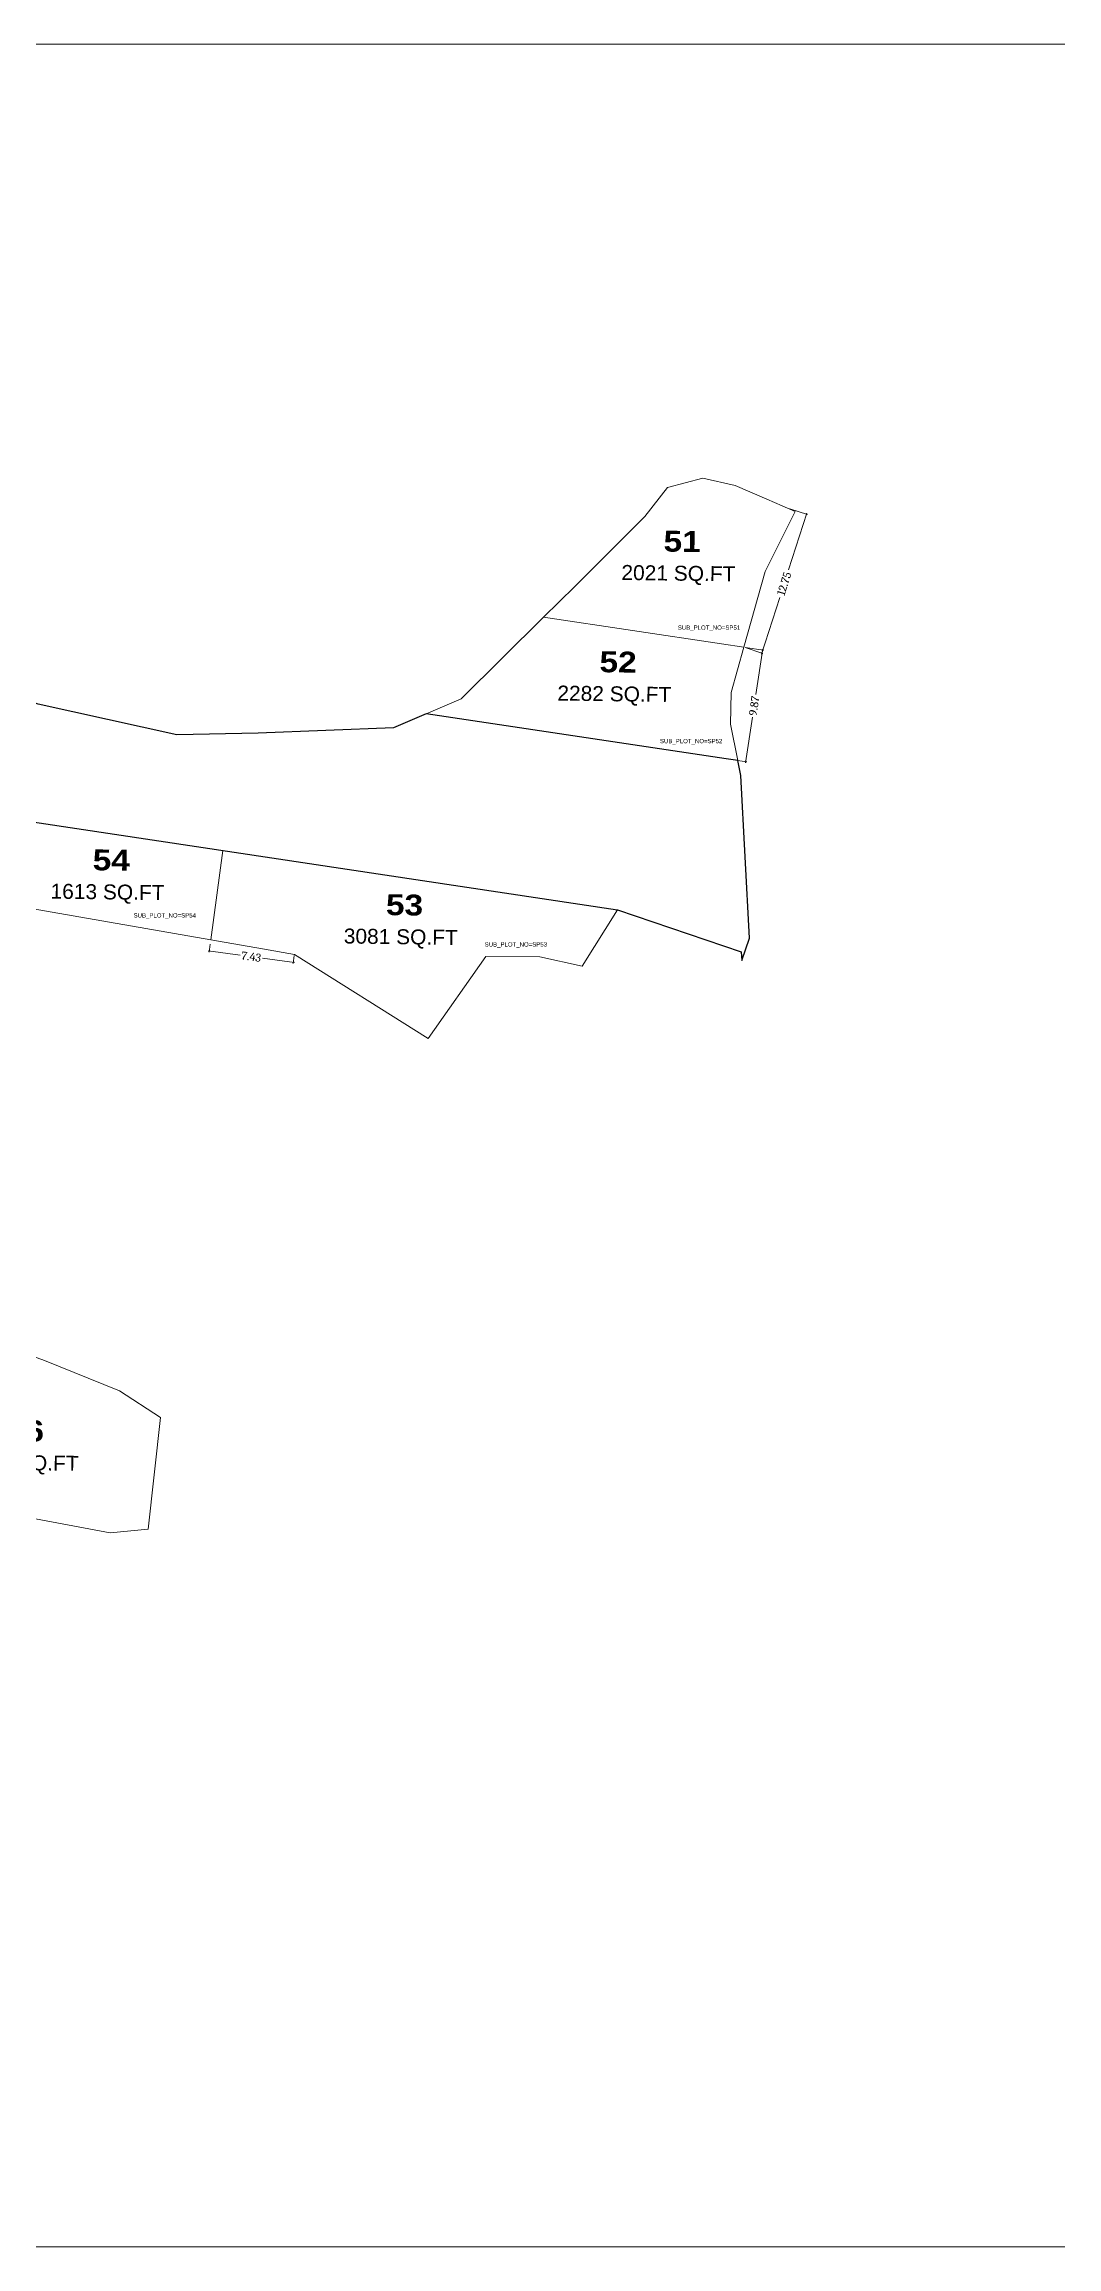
# Model space of a CAD drawing. Header units: metres. Extents: x 12268 to 12808, y 948 to 1141.
# Drawn here: x 12441.4 to 12530, y 948.5 to 1141.2 of the extents above; entities that cross this region are included whole.
import ezdxf

# ---------------------------------------------------------------- set-up
doc = ezdxf.new("R2010")
doc.units = ezdxf.units.M
doc.layers.get('0').update_dxf_attribs({"color": 49})
for name, color, linetype, lineweight in [('outer', 7, 'Continuous', 5), ('PLAN', 7, 'Continuous', 40), ('SUB_PLOT_51', 7, 'Continuous', 5), ('SUB_PLOT_52', 7, 'Continuous', 5), ('SUB_PLOT_53', 7, 'Continuous', 5), ('SUB_PLOT_54', 7, 'Continuous', 5), ('SUB_PLOT_66', 7, 'Continuous', 5)]:
    doc.layers.add(name, color=color, linetype=linetype, lineweight=lineweight)
doc.layers.add('SUB_PLOT_79', color=7, linetype='Continuous')
doc.styles.add('Arial', font='arial.ttf', dxfattribs={"height": 0.2})
doc.styles.add('SASMITA', font='cambria.ttc')
doc.styles.get("Standard").update_dxf_attribs({"font": 'arial.ttf'})
doc.dimstyles.new('style1', dxfattribs={"dimtxt": 0.7, "dimasz": 0.15, "dimexe": 0.1, "dimexo": 0.1, "dimgap": 0.09, "dimtad": 0, "dimzin": 0, "dimdsep": 46, "dimtxsty": 'SASMITA', "dimblk": 'ARCHTICK', "dimcen": 0.09, "dimdle": 0.1, "dimclrd": 4, "dimclre": 4, "dimclrt": 4, "dimadec": 0, "dimazin": 0, "dimtfac": 1, "dimtix": 1, "dimtofl": 0, "dimtmove": 1, "dimatfit": 3, "dimldrblk": 'OPEN90', "dimfxl": 1, "dimtolj": 1, "dimtzin": 0, "dimlwd": -1, "dimlwe": -1, "dimarcsym": 0})

# ---------------------------------------------------------------- blocks, each defined once
blk = doc.blocks.new('_ArchTick')
at = {"color": 0, "linetype": 'ByBlock', "const_width": 0.15}
blk.add_lwpolyline([(-0.5, -0.5), (0.5, 0.5)], dxfattribs=at)
blk = doc.blocks.new('*D27')
at = {"layer": 'Defpoints', "color": 0}
for p in [(12455.960128, 1062.538198, -0.000003), (12455.865541, 1061.845222), (12463.326225, 1061.532763, -0.000003)]:
    blk.add_point(p, dxfattribs=at)
at = {"layer": 'SUB_PLOT_53', "color": 4}
for p, q in [((12455.946604, 1062.439116), (12455.852017, 1061.74614)), ((12455.766459, 1061.858746), (12458.578016, 1061.474983)), ((12463.330719, 1060.826263), (12460.519162, 1061.210026)), ((12463.312701, 1061.433682), (12463.218114, 1060.740706))]:
    blk.add_line(p, q, dxfattribs=at)
at = {"layer": 'SUB_PLOT_53', "color": 4, "xscale": 0.15, "yscale": 0.15, "zscale": 0.15}
for p, rotation in [((12455.865541, 1061.845222), 172.227455), ((12463.231638, 1060.839787), 352.227455)]:
    blk.add_blockref('_ArchTick', p, dxfattribs=dict(at, rotation=rotation))
at = {"layer": 'SUB_PLOT_53', "color": 4, "insert": (12459.548589, 1061.342505), "char_height": 0.7, "attachment_point": 5, "rotation": 352.22745488, "style": 'SASMITA'}
blk.add_mtext('\\A1;7.43', dxfattribs=at)
blk = doc.blocks.new('_Open90')
at = {"layer": 'PLAN', "color": 0, "lineweight": -2}
for p, q in [((0, 0), (-1, 0)), ((-0.5, 0.5), (0, 0)), ((0, 0), (-0.5, -0.5))]:
    blk.add_line(p, q, dxfattribs=at)
blk = doc.blocks.new('*D28')
at = {"layer": 'Defpoints', "color": 0, "ltscale": 0.5}
for p in [(12506.561575, 1100.55031, -0.000003), (12508.130645, 1100.045121), (12502.654217, 1088.414413, -0.000003)]:
    blk.add_point(p, dxfattribs=at)
at = {"layer": 'SUB_PLOT_51', "color": 4, "ltscale": 0.5}
for p, q in [((12506.656763, 1100.519663), (12508.225833, 1100.014474)), ((12508.161293, 1100.140309), (12506.563784, 1095.178595)), ((12504.19264, 1087.814037), (12505.790148, 1092.775751)), ((12502.749405, 1088.383766), (12504.318475, 1087.878577))]:
    blk.add_line(p, q, dxfattribs=at)
at = {"layer": 'SUB_PLOT_51', "color": 4, "ltscale": 0.5, "xscale": 0.15, "yscale": 0.15, "zscale": 0.15}
for p, rotation in [((12508.130645, 1100.045121), 72.153154), ((12504.223287, 1087.909225), 252.153154)]:
    blk.add_blockref('_ArchTick', p, dxfattribs=dict(at, rotation=rotation))
at = {"layer": 'SUB_PLOT_51', "color": 4, "ltscale": 0.5, "insert": (12506.176966, 1093.977173), "char_height": 0.7, "attachment_point": 5, "rotation": 72.15315439, "style": 'SASMITA'}
blk.add_mtext('\\A1;12.75', dxfattribs=at)
blk = doc.blocks.new('*D29')
at = {"layer": 'Defpoints', "color": 0, "ltscale": 0.5}
for p in [(12502.654217, 1088.414413, -0.000003), (12501.194006, 1078.650002, -0.000003), (12502.818565, 1078.407058)]:
    blk.add_point(p, dxfattribs=at)
at = {"layer": 'SUB_PLOT_52', "color": 4, "ltscale": 0.5}
for p, q in [((12502.753117, 1088.399623), (12504.377677, 1088.15668)), ((12504.293567, 1088.27037), (12503.697448, 1084.284132)), ((12502.803776, 1078.308158), (12503.399894, 1082.294396)), ((12501.292906, 1078.635212), (12502.917466, 1078.392268))]:
    blk.add_line(p, q, dxfattribs=at)
at = {"layer": 'SUB_PLOT_52', "color": 4, "ltscale": 0.5, "xscale": 0.15, "yscale": 0.15, "zscale": 0.15}
for p, rotation in [((12504.278777, 1088.17147), 81.494775), ((12502.818565, 1078.407058), 261.494775)]:
    blk.add_blockref('_ArchTick', p, dxfattribs=dict(at, rotation=rotation))
at = {"layer": 'SUB_PLOT_52', "color": 4, "ltscale": 0.5, "insert": (12503.548671, 1083.289264), "char_height": 0.7, "attachment_point": 5, "rotation": 81.49477534, "style": 'SASMITA'}
blk.add_mtext('\\A1;9.87', dxfattribs=at)

msp = doc.modelspace()

# ---------------------------------------------------------------- linework, layer by layer
at = {"layer": 'outer'}
for p, q in [((12502.116023, 1078.51212, -0.000003), (12501.110261, 1078.662525, -0.000003)), ((12502.387188, 1077.185949, -0.000003), (12502.116023, 1078.51212, -0.000003))]:
    msp.add_line(p, q, dxfattribs=at)
msp.add_lwpolyline([(12268.347947, 1141.182077), (12807.668037, 1141.182077), (12807.668037, 948.465796), (12268.347947, 948.465796)], close=True, dxfattribs=at)
at = {"layer": 'SUB_PLOT_51', "color": 6, "ltscale": 0.5, "elevation": -0.000003}
msp.add_lwpolyline([(12504.503449, 1095.025693), (12507.137808, 1100.302981), (12505.985343, 1100.797639), (12504.665711, 1101.364048), (12501.898767, 1102.551669), (12499.049698, 1103.215151), (12495.966458, 1102.395555), (12493.976012, 1099.858713), (12487.846292, 1093.721975), (12485.128511, 1091.035282), (12500.676975, 1088.710099), (12502.654217, 1088.414413)], close=True, dxfattribs=at)
at = {"layer": 'SUB_PLOT_52', "color": 6, "ltscale": 0.5, "elevation": -0.000003}
msp.add_lwpolyline([(12501.546178, 1084.45301), (12502.654217, 1088.414413), (12500.676975, 1088.710099), (12485.128511, 1091.035282), (12477.910616, 1083.899952), (12474.857846, 1082.588423), (12501.110261, 1078.662525), (12502.116023, 1078.51212), (12501.466953, 1081.686485)], close=True, dxfattribs=at)
at = {"layer": 'SUB_PLOT_53', "color": 3, "elevation": -0.000003}
msp.add_lwpolyline([(12455.997893, 1062.814871), (12456.003554, 1062.813881), (12460.524608, 1062.022912), (12463.326225, 1061.532763), (12475.015035, 1054.17908), (12480.074359, 1061.357592), (12484.803545, 1061.330403), (12488.490075, 1060.506135), (12491.596221, 1065.436551), (12457.065919, 1070.639538), (12455.997893, 1062.814871)], close=True, dxfattribs=at)
at = {"layer": 'SUB_PLOT_54', "color": 6, "elevation": -0.000003}
msp.add_lwpolyline([(12457.06591, 1070.639466), (12437.701897, 1073.557287), (12436.753427, 1066.608522), (12438.265, 1065.917279), (12455.997864, 1062.814657)], close=True, dxfattribs=at)
at = {"layer": 'SUB_PLOT_66', "color": 6, "elevation": -0.000003}
msp.add_lwpolyline([(12430.23902, 1013.520337), (12440.668736, 1012.173334), (12447.210343, 1010.933377), (12450.516322, 1011.251456), (12451.619168, 1021.042102), (12448.028485, 1023.366309), (12441.301594, 1026.062893), (12437.309247, 1027.446679), (12436.324707, 1023.966838), (12430.23902, 1023.966838), (12430.23902, 1013.520337)], close=True, dxfattribs=at)
at = {"layer": 'SUB_PLOT_79', "color": 2, "elevation": -0.000003}
msp.add_lwpolyline([(12502.387188, 1077.185949), (12502.116023, 1078.51212), (12501.110261, 1078.662525), (12474.857846, 1082.588423), (12471.987006, 1081.355054), (12460.14202, 1080.884188), (12453.042737, 1080.762258), (12440.898719, 1083.431788), (12427.887185, 1087.675795), (12422.08885, 1091.510481), (12417.834038, 1093.812422), (12414.09322, 1086.056972), (12406.383956, 1089.775512), (12402.839534, 1092.738453), (12402.035472, 1093.410604), (12377.352437, 1097.04705), (12375.89801, 1087.174863), (12386.838118, 1081.221383), (12437.701897, 1073.557287), (12491.596221, 1065.436551), (12502.402025, 1061.769787), (12502.466152, 1061.01457), (12503.131742, 1062.976039)], close=True, dxfattribs=at)

# ---------------------------------------------------------------- texts
at = {"extrusion": (-2.97313e-05, 5.84486e-07, 1), "char_height": 1.31064, "width": 15.971577, "attachment_point": 3, "text_direction": (0.99991, -0.013429, 3e-05)}
for s, insert in [('\\pxqc;{\\fArial Black|b0|i0|c0|p34;\\C1; \\H1.39535x;51\\P}2021 SQ.FT', (12504.955394, 1098.488157, 0.000475)), ('\\pxqc;{\\fArial Black|b0|i0|c0|p34;\\C1; \\H1.39535x;52\\P}2282 SQ.FT', (12499.351503, 1087.93615, 0.000475)), ('\\pxqc;{\\fArial Black|b0|i0|c0|p34;\\C1; \\H1.39535x;54\\P}1613 SQ.FT', (12455.00744, 1070.605735, 0.000475)), ('\\pxqc;{\\fArial Black|b0|i0|c0|p34;\\C1; \\H1.39535x;53}\\P3081 SQ.FT', (12480.665446, 1066.683537, 0.000475)), ('\\pxqc;{\\fArial Black|b0|i0|c0|p34;\\C1; \\H1.39535x;66\\P}2798 SQ.FT', (12447.4938, 1020.676808, 0.000475))]:
    msp.add_mtext(s, dxfattribs=dict(at, insert=insert))
at = {"layer": 'SUB_PLOT_51', "color": 6, "ltscale": 0.5, "insert": (12496.867686, 1090.319983, -0.000003), "char_height": 0.379105, "attachment_point": 1, "style": 'Arial'}
msp.add_mtext_dynamic_manual_height_columns('SUB_PLOT_NO=SP51', width=5.658733, gutter_width=1, heights=[0], dxfattribs=at)
at = {"layer": 'SUB_PLOT_52', "color": 6, "ltscale": 0.5, "insert": (12495.305698, 1080.394671, -0.000003), "char_height": 0.379105, "attachment_point": 1, "style": 'Arial'}
msp.add_mtext_dynamic_manual_height_columns('SUB_PLOT_NO=SP52', width=5.658733, gutter_width=1, heights=[0], dxfattribs=at)
at = {"layer": 'SUB_PLOT_53', "color": 3, "insert": (12479.968546, 1062.603492, -0.000003), "char_height": 0.379105, "attachment_point": 1, "style": 'Arial'}
msp.add_mtext_dynamic_manual_height_columns('SUB_PLOT_NO=SP53', width=5.658733, gutter_width=1, heights=[0], dxfattribs=at)
at = {"layer": 'SUB_PLOT_54', "color": 6, "insert": (12449.249131, 1065.148444, -0.000003), "char_height": 0.379105, "attachment_point": 1, "style": 'Arial'}
msp.add_mtext_dynamic_manual_height_columns('SUB_PLOT_NO=SP54', width=5.658733, gutter_width=1, heights=[0], dxfattribs=at)

# ---------------------------------------------------------------- dimensions: what is measured, and where the dimension line sits
at = {"layer": 'SUB_PLOT_51', "color": 6, "ltscale": 0.5}
dim = msp.add_aligned_dim(p1=(12502.654217, 1088.414413, -0.000003), p2=(12506.561575, 1100.55031, -0.000003), distance=-1.648392, dimstyle='style1', dxfattribs=at)
dim.commit()
dim.dimension.update_dxf_attribs({"geometry": '*D28', "text_midpoint": (12506.176966, 1093.977173)})
at = {"layer": 'SUB_PLOT_52', "color": 6, "ltscale": 0.5}
dim = msp.add_aligned_dim(p1=(12502.654217, 1088.414413, -0.000003), p2=(12501.194006, 1078.650002, -0.000003), distance=1.642624, dimstyle='style1', dxfattribs=at)
dim.commit()
dim.dimension.update_dxf_attribs({"geometry": '*D29', "text_midpoint": (12503.548671, 1083.289264)})
at = {"layer": 'SUB_PLOT_53', "color": 3}
dim = msp.add_aligned_dim(p1=(12463.326225, 1061.532763, -0.000003), p2=(12455.960128, 1062.538198, -0.000003), distance=0.699401, dimstyle='style1', dxfattribs=at)
dim.commit()
dim.dimension.update_dxf_attribs({"geometry": '*D27', "text_midpoint": (12459.548589, 1061.342505)})

doc.saveas('drawing.dxf')
